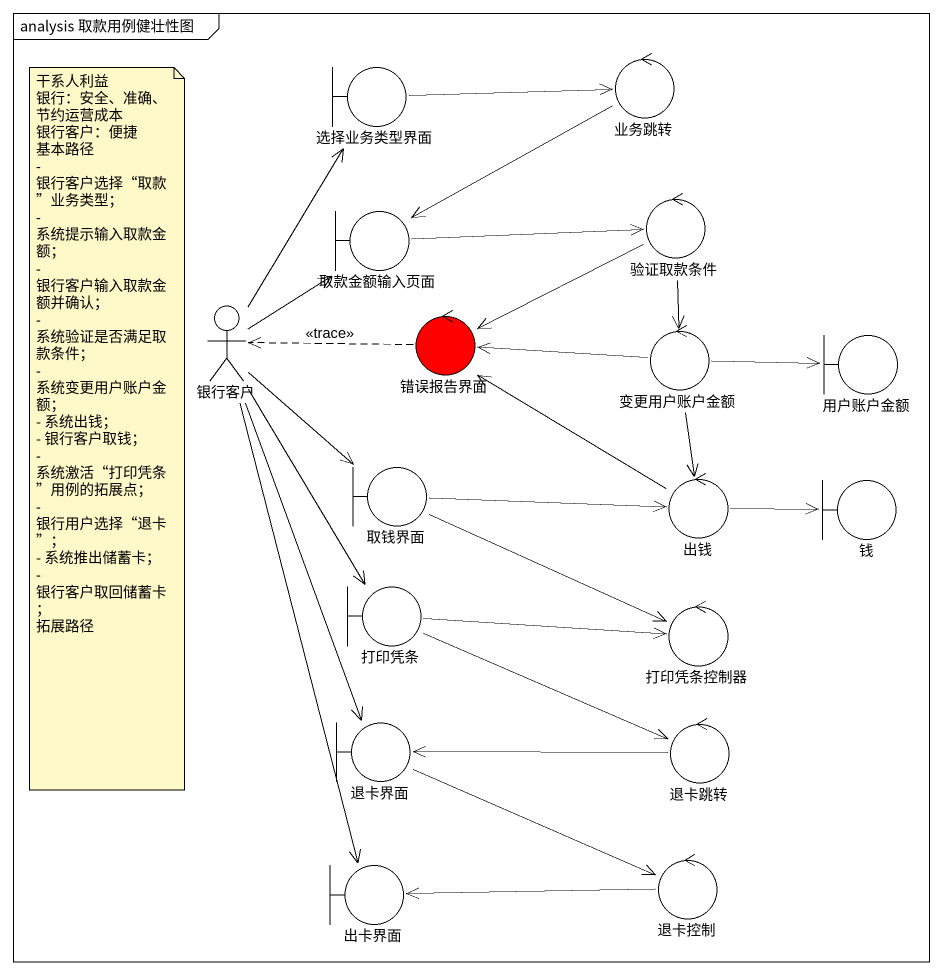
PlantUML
@startuml
mainframe analysis 取款用例健壮性图
boundary 选择业务类型界面
control 业务跳转
boundary 取款金额输入页面
control 验证取款条件
actor 银行客户
control 错误报告界面 #FF0000
control 变更用户账户金额
boundary 用户账户金额
boundary 取钱界面
control 出钱
boundary 钱
boundary 打印凭条
control 打印凭条控制器
boundary 退卡界面
control 退卡跳转
boundary 出卡界面
control 退卡控制
选择业务类型界面 -right-> 业务跳转
业务跳转 -left-> 取款金额输入页面
取款金额输入页面 -right-> 验证取款条件
验证取款条件 -left-> 错误报告界面
验证取款条件 --> 变更用户账户金额
银行客户 -up-> 选择业务类型界面
银行客户 -up-> 取款金额输入页面
银行客户 --> 取钱界面
银行客户 --> 打印凭条
银行客户 --> 退卡界面
银行客户 --> 出卡界面
错误报告界面 .left.> 银行客户 : <<trace>>
变更用户账户金额 -left-> 错误报告界面
变更用户账户金额 -right-> 用户账户金额
变更用户账户金额 --> 出钱
取钱界面 -right-> 出钱
取钱界面 -right-> 打印凭条控制器
出钱 -up-> 错误报告界面
出钱 -right-> 钱
打印凭条 -right-> 打印凭条控制器
打印凭条 -right-> 退卡跳转
退卡界面 -right-> 退卡控制
退卡跳转 -left-> 退卡界面
退卡控制 -left-> 出卡界面
note as N1
  干系人利益
  银行：安全、准确、节约运营成本
  银行客户：便捷
  基本路径
  - 银行客户选择“取款”业务类型；
  - 系统提示输入取款金额；
  - 银行客户输入取款金额并确认；
  - 系统验证是否满足取款条件；
  - 系统变更用户账户金额；
  - 系统出钱；
  - 银行客户取钱；
  - 系统激活“打印凭条”用例的拓展点；
  - 银行用户选择“退卡”；
  - 系统推出储蓄卡；
  - 银行客户取回储蓄卡；
  拓展路径
end note
@enduml
